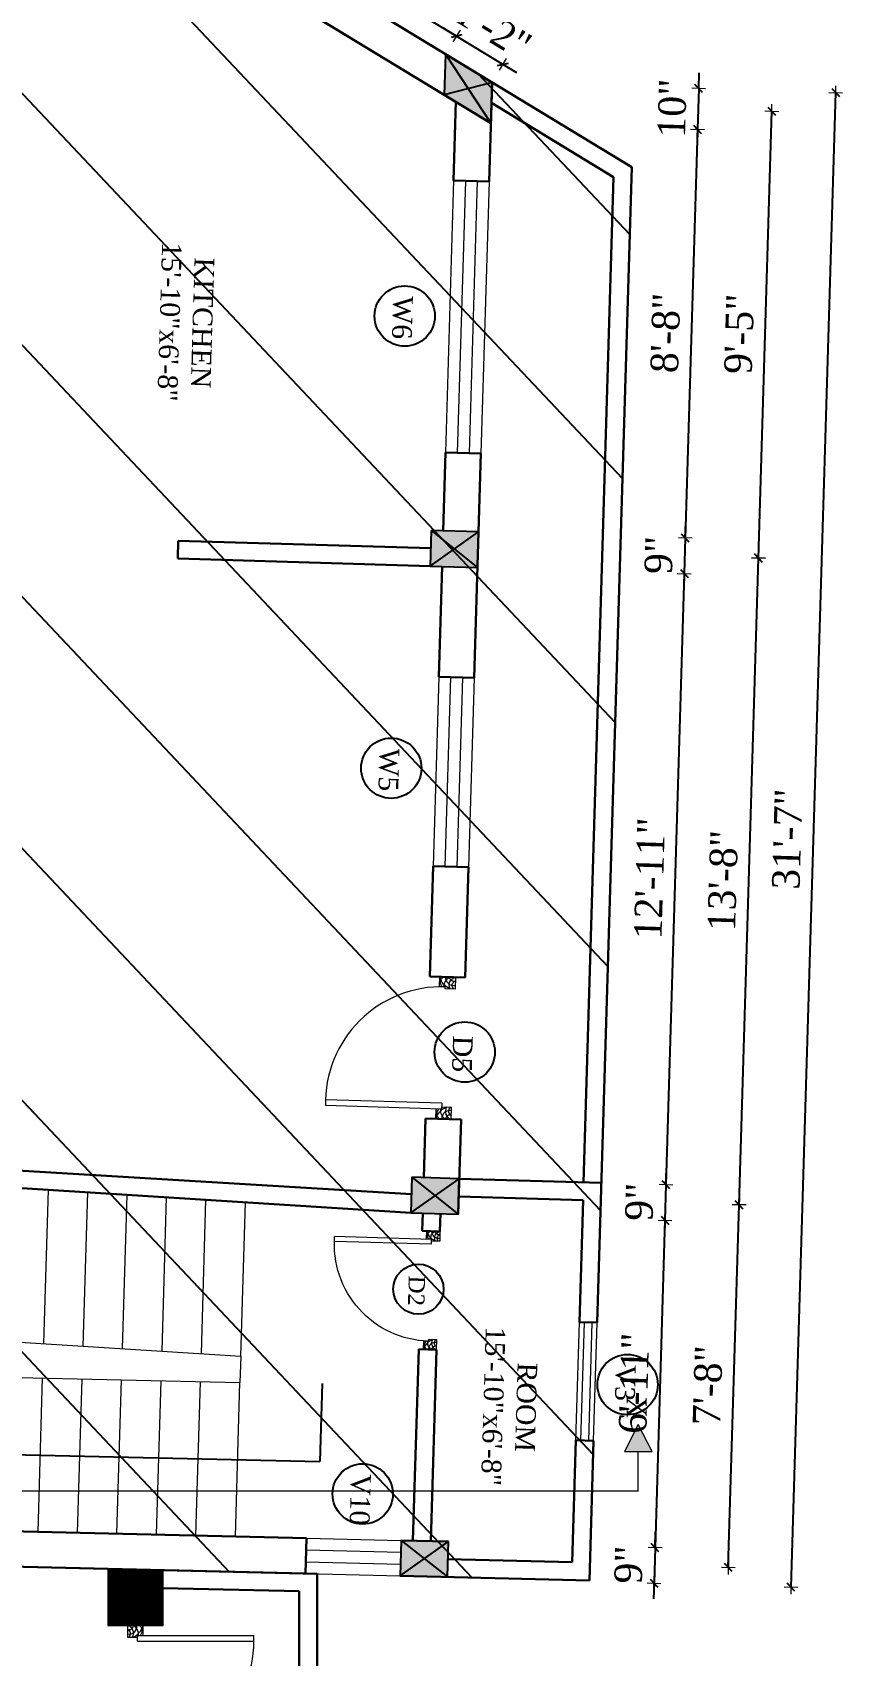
# Model space of a CAD drawing. Header units: inches. Extents: x 4069 to 291496, y -47643 to 12535.
# Drawn here: x 145601.6 to 145806.8, y -23158.9 to -22747.5 of the extents above; entities that cross this region are included whole.
import ezdxf

# ---------------------------------------------------------------- set-up
doc = ezdxf.new("R2010")
doc.units = ezdxf.units.IN
doc.header["$LTSCALE"] = 5
doc.header["$MEASUREMENT"] = 0
for name, color, linetype, lineweight in [('A-WALL', 7, 'Continuous', 9), ('Dimension', 7, 'Continuous', 18), ('DOOR', 62, 'Continuous', 0), ('Dw', 2, 'Continuous', 18), ('tefriş', 30, 'Continuous', 9)]:
    doc.layers.add(name, color=color, linetype=linetype, lineweight=lineweight)
doc.layers.add('dim line', color=7, linetype='Continuous', lineweight=15, true_color=0xfab2b2)
doc.layers.add('TEXT', color=6, linetype='Continuous')
doc.layers.add('WALL', color=7, linetype='Continuous')
doc.styles.add('ordinary', font='times.ttf')
doc.dimstyles.new('Copy of 96', dxfattribs={"dimtxt": 7, "dimasz": 4, "dimexe": 0.5, "dimexo": 0.5, "dimgap": 3, "dimtad": 1, "dimdec": 1, "dimzin": 11, "dimdsep": 46, "dimlunit": 4, "dimtxsty": 'ordinary', "dimblk": 'OBLIQUE', "dimcen": 0.09, "dimse1": 1, "dimse2": 1, "dimclrt": 6, "dimazin": 0, "dimtfac": 1, "dimtdec": 1, "dimtix": 1, "dimtmove": 2, "dimatfit": 3, "dimldrblk": 'leader', "dimfxl": 0.5, "dimfxlon": 1, "dimtolj": 1, "dimtzin": 0, "dimarcsym": 0})

# ---------------------------------------------------------------- blocks, each defined once
blk = doc.blocks.new('C1a')
at = {"color": 1, "ltscale": 5}
for p, q in [((18657.75, 4625.76), (18648.75, 4625.76)), ((18648.75, 4625.76), (18648.82, 4613.76)), ((18657.82, 4613.76), (18657.75, 4625.76)), ((18648.82, 4613.76), (18657.82, 4613.76))]:
    blk.add_line(p, q, dxfattribs=at)
blk = doc.blocks.new('c2a')
at = {"color": 1, "ltscale": 5}
for p, q in [((18091.63, 4625.76), (18084.82, 4613.76)), ((18101.98, 4625.76), (18091.63, 4625.76)), ((18095.17, 4613.76), (18101.98, 4625.76)), ((18084.82, 4613.76), (18095.17, 4613.76))]:
    blk.add_line(p, q, dxfattribs=at)
blk = doc.blocks.new('A$C27B36B59')
at = {"layer": 'DOOR'}
for p, q in [((0, 4), (0, 0)), ((2.5, 4), (0, 4)), ((0, 0), (3, 0)), ((2.5, 2.5), (2.5, 4)), ((3, 2.5), (2.5, 2.5)), ((3, 0), (3, 2.5))]:
    blk.add_line(p, q, dxfattribs=at)
for centre, radius, start, end in [((-1.4, -0.54), 4.75, 22.1411, 72.838), ((1.34, 2.09), 1.64, 45.138, 144.8948), ((2.21, 0.3), 2.49, 83.3149, 152.658), ((0.13, 0.37), 2.05, 349.4875, 93.6805), ((1.96, -0.47), 2.01, 58.7447, 166.495), ((-0.06, 0.32), 1.13, 343.542, 86.947), ((2.08, -0.4), 1.17, 38.2816, 160.1519)]:
    blk.add_arc(centre, radius, start, end, dxfattribs=at)
blk = doc.blocks.new('D2')
at = {"layer": 'DOOR'}
for p, q in [((74473.95, 24047.59), (74473.95, 24018.09)), ((74473.95, 24047.59), (74475.45, 24047.59)), ((74475.45, 24047.59), (74475.45, 24018.13))]:
    blk.add_line(p, q, dxfattribs=at)
blk.add_arc((74473.95, 24047.59), 29.5, 180, 272.9146, dxfattribs=at)
at = {"layer": 'DOOR', "xscale": -1, "rotation": 180}
blk.add_blockref('A$C27B36B59', (74441.95, 24050.09), dxfattribs=at)
at = {"layer": 'DOOR', "rotation": 180}
blk.add_blockref('A$C27B36B59', (74477.95, 24050.09), dxfattribs=at)
blk = doc.blocks.new('oblique')
at = {"color": 0, "lineweight": -2}
blk.add_line((0.25, 0.25), (-0.25, -0.25), dxfattribs=at)
at = {"layer": 'dim line', "lineweight": 9}
for p, q in [((-0.4375, 0), (0.4375, 0)), ((0, 0.4375), (0, -0.4375))]:
    blk.add_line(p, q, dxfattribs=at)
blk = doc.blocks.new('*D4805')
at = {"layer": 'A-WALL', "color": 0, "lineweight": -2, "ltscale": 50, "transparency": 16777216}
blk.add_line((145529.21, -22639.06), (145709.03, -22748.38), dxfattribs=at)
at = {"layer": 'Defpoints', "color": 0, "ltscale": 50, "transparency": 16777216}
for p in [(145526.43, -22643.62), (145709.03, -22748.38), (145706.25, -22752.95)]:
    blk.add_point(p, dxfattribs=at)
at = {"layer": 'A-WALL', "color": 0, "lineweight": -2, "ltscale": 50, "transparency": 16777216, "xscale": 4, "yscale": 4, "zscale": 4}
for p, rotation in [((145529.21, -22639.06), 148.7014709242149), ((145709.03, -22748.38), 328.701470924215)]:
    blk.add_blockref('oblique', p, dxfattribs=dict(at, rotation=rotation))
at = {"layer": 'A-WALL', "color": 6, "ltscale": 50, "transparency": 16777216, "insert": (145622.53, -22688.11), "char_height": 7, "attachment_point": 5, "rotation": 328.7015, "style": 'ordinary'}
blk.add_mtext('\\A1;17\'-6"', dxfattribs=at)
blk = doc.blocks.new('_OBLIQUE')
at = {"color": 0, "linetype": 'ByBlock'}
blk.add_line((-0.5, -0.5), (0.5, 0.5), dxfattribs=at)
blk = doc.blocks.new('leader')
at = {"layer": 'Dimension'}
for p, q in [((0, -4.33), (0, 4.33)), ((-4.42, 0), (4.42, 0))]:
    blk.add_line(p, q, dxfattribs=at)
blk = doc.blocks.new('*D4806')
at = {"layer": 'A-WALL', "color": 0, "lineweight": -2, "ltscale": 50, "transparency": 16777216}
for p, q in [((145709.03, -22748.38), (145705.61, -22746.3)), ((145709.03, -22748.38), (145720.82, -22755.55)), ((145720.82, -22755.55), (145724.24, -22757.63))]:
    blk.add_line(p, q, dxfattribs=at)
at = {"layer": 'Defpoints', "color": 0, "ltscale": 50, "transparency": 16777216}
for p in [(145706.25, -22752.95), (145720.82, -22755.55), (145718.04, -22760.12)]:
    blk.add_point(p, dxfattribs=at)
at = {"layer": 'A-WALL', "color": 0, "lineweight": -2, "ltscale": 50, "transparency": 16777216, "xscale": 4, "yscale": 4, "zscale": 4}
for p, rotation in [((145709.03, -22748.38), 328.701470924215), ((145720.82, -22755.55), 148.7014709242149)]:
    blk.add_blockref('oblique', p, dxfattribs=dict(at, rotation=rotation))
at = {"layer": 'A-WALL', "color": 6, "ltscale": 50, "transparency": 16777216, "insert": (145718.3, -22746.41), "char_height": 7, "attachment_point": 5, "rotation": 328.7015, "style": 'ordinary'}
blk.add_mtext('\\A1;1\'-2"', dxfattribs=at)
blk = doc.blocks.new('*D4807')
at = {"layer": 'A-WALL', "color": 0, "lineweight": -2, "ltscale": 50, "transparency": 16777216}
blk.add_line((145724.17, -22736.75), (145532.56, -22620.26), dxfattribs=at)
at = {"layer": 'Defpoints', "color": 0, "ltscale": 50, "transparency": 16777216}
for p in [(145532.56, -22620.26), (145520.54, -22640.04), (145712.15, -22756.53)]:
    blk.add_point(p, dxfattribs=at)
at = {"layer": 'A-WALL', "color": 0, "lineweight": -2, "ltscale": 50, "transparency": 16777216, "xscale": 4, "yscale": 4, "zscale": 4}
for p, rotation in [((145532.56, -22620.26), 148.7014709227811), ((145724.17, -22736.75), 328.701470922781)]:
    blk.add_blockref('oblique', p, dxfattribs=dict(at, rotation=rotation))
at = {"layer": 'A-WALL', "color": 6, "ltscale": 50, "transparency": 16777216, "insert": (145631.78, -22672.9), "char_height": 7, "attachment_point": 5, "rotation": 328.7015, "style": 'ordinary'}
blk.add_mtext('\\A1;18\'-8"', dxfattribs=at)
blk = doc.blocks.new('*D4809')
at = {"layer": 'A-WALL', "color": 0, "lineweight": -2, "ltscale": 50, "transparency": 16777216}
blk.add_line((145406.45, -22524.42), (145738.58, -22726.34), dxfattribs=at)
at = {"layer": 'Defpoints', "color": 0, "ltscale": 50, "transparency": 16777216}
for p in [(145385.92, -22558.19), (145738.58, -22726.34), (145718.04, -22760.12)]:
    blk.add_point(p, dxfattribs=at)
at = {"layer": 'A-WALL', "color": 0, "lineweight": -2, "ltscale": 50, "transparency": 16777216, "xscale": 4, "yscale": 4, "zscale": 4}
for p, rotation in [((145406.45, -22524.42), 148.7014709227731), ((145738.58, -22726.34), 328.7014709227732)]:
    blk.add_blockref('oblique', p, dxfattribs=dict(at, rotation=rotation))
at = {"layer": 'A-WALL', "color": 6, "ltscale": 50, "transparency": 16777216, "insert": (145575.92, -22619.77), "char_height": 7, "attachment_point": 5, "rotation": 328.7015, "style": 'ordinary'}
blk.add_mtext('\\A1;32\'-5"', dxfattribs=at)
blk = doc.blocks.new('*D4810')
at = {"layer": 'A-WALL', "color": 0, "lineweight": -2, "ltscale": 50, "transparency": 16777216}
for p, q in [((145770.39, -22761.68), (145770.51, -22757.68)), ((145770.39, -22761.68), (145770.08, -22772.02)), ((145770.08, -22772.02), (145769.96, -22776.02))]:
    blk.add_line(p, q, dxfattribs=at)
at = {"layer": 'Defpoints', "color": 0, "ltscale": 50, "transparency": 16777216}
for p in [(145718.04, -22760.12), (145717.73, -22770.46), (145770.08, -22772.02)]:
    blk.add_point(p, dxfattribs=at)
at = {"layer": 'A-WALL', "color": 0, "lineweight": -2, "ltscale": 50, "transparency": 16777216, "xscale": 4, "yscale": 4, "zscale": 4}
for p, rotation in [((145770.39, -22761.68), 268.2899854284923), ((145770.08, -22772.02), 88.28998542849233)]:
    blk.add_blockref('oblique', p, dxfattribs=dict(at, rotation=rotation))
at = {"layer": 'A-WALL', "color": 6, "ltscale": 50, "transparency": 16777216, "insert": (145763.68, -22766.66), "char_height": 7, "attachment_point": 5, "rotation": 88.29, "style": 'ordinary'}
blk.add_mtext('\\A1;10"', dxfattribs=at)
blk = doc.blocks.new('*D4811')
at = {"layer": 'A-WALL', "color": 0, "lineweight": -2, "ltscale": 50, "transparency": 16777216}
blk.add_line((145770.08, -22772.02), (145766.99, -22875.63), dxfattribs=at)
at = {"layer": 'Defpoints', "color": 0, "ltscale": 50, "transparency": 16777216}
for p in [(145717.73, -22770.46), (145714.64, -22874.07), (145766.99, -22875.63)]:
    blk.add_point(p, dxfattribs=at)
at = {"layer": 'A-WALL', "color": 0, "lineweight": -2, "ltscale": 50, "transparency": 16777216, "xscale": 4, "yscale": 4, "zscale": 4}
for p, rotation in [((145770.08, -22772.02), 88.28998542889805), ((145766.99, -22875.63), 268.2899854288981)]:
    blk.add_blockref('oblique', p, dxfattribs=dict(at, rotation=rotation))
at = {"layer": 'A-WALL', "color": 6, "ltscale": 50, "transparency": 16777216, "insert": (145761.98, -22823.63), "char_height": 7, "attachment_point": 5, "rotation": 88.29, "style": 'ordinary'}
blk.add_mtext('\\A1;8\'-8"', dxfattribs=at)
blk = doc.blocks.new('*D4812')
at = {"layer": 'A-WALL', "color": 0, "lineweight": -2, "ltscale": 50, "transparency": 16777216}
for p, q in [((145766.99, -22875.63), (145767.11, -22871.63)), ((145766.99, -22875.63), (145766.72, -22884.62)), ((145766.72, -22884.62), (145766.6, -22888.62))]:
    blk.add_line(p, q, dxfattribs=at)
at = {"layer": 'Defpoints', "color": 0, "ltscale": 50, "transparency": 16777216}
for p in [(145714.64, -22874.07), (145714.37, -22883.06), (145766.72, -22884.62)]:
    blk.add_point(p, dxfattribs=at)
at = {"layer": 'A-WALL', "color": 0, "lineweight": -2, "ltscale": 50, "transparency": 16777216, "xscale": 4, "yscale": 4, "zscale": 4}
for p, rotation in [((145766.99, -22875.63), 268.2899854288981), ((145766.72, -22884.62), 88.28998542889808)]:
    blk.add_blockref('oblique', p, dxfattribs=dict(at, rotation=rotation))
at = {"layer": 'A-WALL', "color": 6, "ltscale": 50, "transparency": 16777216, "insert": (145760.29, -22879.93), "char_height": 7, "attachment_point": 5, "rotation": 88.29, "style": 'ordinary'}
blk.add_mtext('\\A1;9"', dxfattribs=at)
blk = doc.blocks.new('*D4813')
at = {"layer": 'A-WALL', "color": 0, "lineweight": -2, "ltscale": 50, "transparency": 16777216}
blk.add_line((145766.72, -22884.62), (145762.1, -23039.56), dxfattribs=at)
at = {"layer": 'Defpoints', "color": 0, "ltscale": 50, "transparency": 16777216}
for p in [(145714.37, -22883.06), (145709.75, -23037.99), (145762.1, -23039.56)]:
    blk.add_point(p, dxfattribs=at)
at = {"layer": 'A-WALL', "color": 0, "lineweight": -2, "ltscale": 50, "transparency": 16777216, "xscale": 4, "yscale": 4, "zscale": 4}
for p, rotation in [((145766.72, -22884.62), 88.28998542889805), ((145762.1, -23039.56), 268.2899854288981)]:
    blk.add_blockref('oblique', p, dxfattribs=dict(at, rotation=rotation))
at = {"layer": 'A-WALL', "color": 6, "ltscale": 50, "transparency": 16777216, "insert": (145757.91, -22961.9), "char_height": 7, "attachment_point": 5, "rotation": 88.29, "style": 'ordinary'}
blk.add_mtext('\\A1;12\'-11"', dxfattribs=at)
blk = doc.blocks.new('*D4814')
at = {"layer": 'A-WALL', "color": 0, "lineweight": -2, "ltscale": 50, "transparency": 16777216}
for p, q in [((145762.1, -23039.56), (145762.21, -23035.56)), ((145762.1, -23039.56), (145761.83, -23048.55)), ((145761.83, -23048.55), (145761.71, -23052.55))]:
    blk.add_line(p, q, dxfattribs=at)
at = {"layer": 'Defpoints', "color": 0, "ltscale": 50, "transparency": 16777216}
for p in [(145709.75, -23037.99), (145709.48, -23046.99), (145761.83, -23048.55)]:
    blk.add_point(p, dxfattribs=at)
at = {"layer": 'A-WALL', "color": 0, "lineweight": -2, "ltscale": 50, "transparency": 16777216, "xscale": 4, "yscale": 4, "zscale": 4}
for p, rotation in [((145762.1, -23039.56), 268.2899854288981), ((145761.83, -23048.55), 88.28998542889808)]:
    blk.add_blockref('oblique', p, dxfattribs=dict(at, rotation=rotation))
at = {"layer": 'A-WALL', "color": 6, "ltscale": 50, "transparency": 16777216, "insert": (145755.39, -23043.86), "char_height": 7, "attachment_point": 5, "rotation": 88.29, "style": 'ordinary'}
blk.add_mtext('\\A1;9"', dxfattribs=at)
blk = doc.blocks.new('*D4815')
at = {"layer": 'A-WALL', "color": 0, "lineweight": -2, "ltscale": 50, "transparency": 16777216}
blk.add_line((145761.83, -23048.55), (145759.35, -23131.51), dxfattribs=at)
at = {"layer": 'Defpoints', "color": 0, "ltscale": 50, "transparency": 16777216}
for p in [(145709.48, -23046.99), (145707, -23129.95), (145759.35, -23131.51)]:
    blk.add_point(p, dxfattribs=at)
at = {"layer": 'A-WALL', "color": 0, "lineweight": -2, "ltscale": 50, "transparency": 16777216, "xscale": 4, "yscale": 4, "zscale": 4}
for p, rotation in [((145761.83, -23048.55), 88.28998542889805), ((145759.35, -23131.51), 268.2899854288981)]:
    blk.add_blockref('oblique', p, dxfattribs=dict(at, rotation=rotation))
at = {"layer": 'A-WALL', "color": 6, "ltscale": 50, "transparency": 16777216, "insert": (145754.03, -23089.84), "char_height": 7, "attachment_point": 5, "rotation": 88.29, "style": 'ordinary'}
blk.add_mtext('\\A1;6\'-11"', dxfattribs=at)
blk = doc.blocks.new('*D4816')
at = {"layer": 'A-WALL', "color": 0, "lineweight": -2, "ltscale": 50, "transparency": 16777216}
for p, q in [((145759.35, -23131.51), (145759.47, -23127.52)), ((145759.35, -23131.51), (145759.08, -23140.51)), ((145759.08, -23140.51), (145758.96, -23144.51))]:
    blk.add_line(p, q, dxfattribs=at)
at = {"layer": 'Defpoints', "color": 0, "ltscale": 50, "transparency": 16777216}
for p in [(145707, -23129.95), (145706.73, -23138.95), (145759.08, -23140.51)]:
    blk.add_point(p, dxfattribs=at)
at = {"layer": 'A-WALL', "color": 0, "lineweight": -2, "ltscale": 50, "transparency": 16777216, "xscale": 4, "yscale": 4, "zscale": 4}
for p, rotation in [((145759.35, -23131.51), 268.2899854288981), ((145759.08, -23140.51), 88.28998542889808)]:
    blk.add_blockref('oblique', p, dxfattribs=dict(at, rotation=rotation))
at = {"layer": 'A-WALL', "color": 6, "ltscale": 50, "transparency": 16777216, "insert": (145752.65, -23135.82), "char_height": 7, "attachment_point": 5, "rotation": 88.29, "style": 'ordinary'}
blk.add_mtext('\\A1;9"', dxfattribs=at)
blk = doc.blocks.new('*D4817')
at = {"layer": 'A-WALL', "color": 0, "lineweight": -2, "ltscale": 50, "transparency": 16777216}
blk.add_line((145777.88, -23136.57), (145780.63, -23044.61), dxfattribs=at)
at = {"layer": 'Defpoints', "color": 0, "ltscale": 50, "transparency": 16777216}
for p in [(145709.61, -23042.49), (145780.63, -23044.61), (145706.87, -23134.45)]:
    blk.add_point(p, dxfattribs=at)
at = {"layer": 'A-WALL', "color": 0, "lineweight": -2, "ltscale": 50, "transparency": 16777216, "xscale": 4, "yscale": 4, "zscale": 4}
for p, rotation in [((145780.63, -23044.61), 88.28998542849948), ((145777.88, -23136.57), 268.2899854284994)]:
    blk.add_blockref('oblique', p, dxfattribs=dict(at, rotation=rotation))
at = {"layer": 'A-WALL', "color": 6, "ltscale": 50, "transparency": 16777216, "insert": (145772.69, -23090.39), "char_height": 7, "attachment_point": 5, "rotation": 88.29, "style": 'ordinary'}
blk.add_mtext('\\A1;7\'-8"', dxfattribs=at)
blk = doc.blocks.new('*D4818')
at = {"layer": 'A-WALL', "color": 0, "lineweight": -2, "ltscale": 50, "transparency": 16777216}
blk.add_line((145780.63, -23044.61), (145785.52, -22880.68), dxfattribs=at)
at = {"layer": 'Defpoints', "color": 0, "ltscale": 50, "transparency": 16777216}
for p in [(145714.51, -22878.56), (145785.52, -22880.68), (145709.61, -23042.49)]:
    blk.add_point(p, dxfattribs=at)
at = {"layer": 'A-WALL', "color": 0, "lineweight": -2, "ltscale": 50, "transparency": 16777216, "xscale": 4, "yscale": 4, "zscale": 4}
for p, rotation in [((145785.52, -22880.68), 88.28998542889802), ((145780.63, -23044.61), 268.289985428898)]:
    blk.add_blockref('oblique', p, dxfattribs=dict(at, rotation=rotation))
at = {"layer": 'A-WALL', "color": 6, "ltscale": 50, "transparency": 16777216, "insert": (145776.52, -22962.45), "char_height": 7, "attachment_point": 5, "rotation": 88.29, "style": 'ordinary'}
blk.add_mtext('\\A1;13\'-8"', dxfattribs=at)
blk = doc.blocks.new('*D4819')
at = {"layer": 'A-WALL', "color": 0, "lineweight": -2, "ltscale": 50, "transparency": 16777216}
blk.add_line((145785.52, -22880.68), (145788.9, -22767.41), dxfattribs=at)
at = {"layer": 'Defpoints', "color": 0, "ltscale": 50, "transparency": 16777216}
for p in [(145717.89, -22765.29), (145788.9, -22767.41), (145714.51, -22878.56)]:
    blk.add_point(p, dxfattribs=at)
at = {"layer": 'A-WALL', "color": 0, "lineweight": -2, "ltscale": 50, "transparency": 16777216, "xscale": 4, "yscale": 4, "zscale": 4}
for p, rotation in [((145788.9, -22767.41), 88.28998542889802), ((145785.52, -22880.68), 268.289985428898)]:
    blk.add_blockref('oblique', p, dxfattribs=dict(at, rotation=rotation))
at = {"layer": 'A-WALL', "color": 6, "ltscale": 50, "transparency": 16777216, "insert": (145780.65, -22823.85), "char_height": 7, "attachment_point": 5, "rotation": 88.29, "style": 'ordinary'}
blk.add_mtext('\\A1;9\'-5"', dxfattribs=at)
blk = doc.blocks.new('*D4820')
at = {"layer": 'A-WALL', "color": 0, "lineweight": -2, "ltscale": 50, "transparency": 16777216}
blk.add_line((145805.07, -22762.71), (145793.76, -23141.55), dxfattribs=at)
at = {"layer": 'Defpoints', "color": 0, "ltscale": 50, "transparency": 16777216}
for p in [(145718.04, -22760.12), (145706.73, -23138.95), (145793.76, -23141.55)]:
    blk.add_point(p, dxfattribs=at)
at = {"layer": 'A-WALL', "color": 0, "lineweight": -2, "ltscale": 50, "transparency": 16777216, "xscale": 4, "yscale": 4, "zscale": 4}
for p, rotation in [((145805.07, -22762.71), 88.28998542889805), ((145793.76, -23141.55), 268.289985428898)]:
    blk.add_blockref('oblique', p, dxfattribs=dict(at, rotation=rotation))
at = {"layer": 'A-WALL', "color": 6, "ltscale": 50, "transparency": 16777216, "insert": (145792.85, -22951.93), "char_height": 7, "attachment_point": 5, "rotation": 88.29, "style": 'ordinary'}
blk.add_mtext('\\A1;31\'-7"', dxfattribs=at)
blk = doc.blocks.new('x-x')
at = {"ltscale": 5}
for points in [[(11364.03, -701.52), (11364.03, -694.51), (11357.15, -698.09)], [(11364.03, -1135.52), (11364.03, -1128.51), (11357.15, -1132.09)]]:
    blk.add_hatch(color=256, dxfattribs=at).paths.add_polyline_path(points)
for p, q in [((11364.03, -694.51), (11357.15, -698.09)), ((11364.03, -701.52), (11364.03, -694.51)), ((11357.15, -698.09), (11364.03, -701.52)), ((11374.13, -698.09), (11364.03, -698.09)), ((11374.13, -698.09), (11374.13, -1132.09)), ((11364.03, -1128.51), (11357.15, -1132.09)), ((11364.03, -1135.52), (11364.03, -1128.51)), ((11357.15, -1132.09), (11364.03, -1135.52)), ((11374.13, -1132.09), (11364.03, -1132.09))]:
    blk.add_line(p, q, dxfattribs=at)
at = {"layer": 'A-WALL', "color": 1, "ltscale": 5}
blk.add_line((11374.13, -1120.09), (11374.13, -1132.09), dxfattribs=at)
at = {"layer": 'TEXT', "style": 'ordinary'}
for p in [(11350.08, -700.97), (11350.08, -1134.1)]:
    blk.add_text('X', height=5, dxfattribs=at).set_placement(p)

msp = doc.modelspace()

# ---------------------------------------------------------------- hatches: boundary and pattern name
at = {"layer": 'A-WALL', "ltscale": 5}
h = msp.add_hatch(dxfattribs=at)
h.set_pattern_fill('ANSI31', color=256, angle=270)
h.set_pattern_definition([(315, (143981.97395, 1284.83793), (0.08838834765, 0.08838834765), [])])
h.paths.add_polyline_path([(145620.69509, -23137.24009), (145620.69509, -23151.24009), (145634.69509, -23151.24009), (145634.69509, -23137.24009)])
at = {"layer": 'WALL', "linetype": 'ByBlock', "ltscale": 5, "true_color": 0xf8991e}
h = msp.add_hatch(dxfattribs=at)
h.set_pattern_fill('ANSI31', color=30, scale=350, angle=268.2899854)
h.set_pattern_definition([(313.29, (148882.345, -15274.103), (31.8453, 29.99899), [])])
h.paths.add_polyline_path([(145350.54585, -22536.68776), (145753.41617, -22781.62259), (145742.71974, -23139.91094), (145332.83038, -23130.0861)])
h = msp.add_hatch(color=30, dxfattribs=at)
h.dxf.hatch_style = 1
h.paths.add_polyline_path([(145711.99211, -22761.70423), (145705.94202, -22763.29234), (145717.73335, -22770.46116)])
h.paths.add_polyline_path([(145711.99211, -22761.70423), (145717.73335, -22770.46116), (145718.04219, -22760.11611)])
h.paths.add_polyline_path([(145718.04219, -22760.11611), (145706.25087, -22752.94729), (145711.99211, -22761.70423)])
h.paths.add_polyline_path([(145711.99211, -22761.70423), (145706.25087, -22752.94729), (145705.94202, -22763.29234)])
h = msp.add_hatch(color=30, dxfattribs=at)
h.dxf.hatch_style = 1
h.paths.add_polyline_path([(145708.50871, -22878.38421), (145702.64567, -22873.70717), (145702.3771, -22882.70316)])
h.paths.add_polyline_path([(145702.3771, -22882.70316), (145714.37176, -22883.06125), (145708.50871, -22878.38421)])
h.paths.add_polyline_path([(145708.50871, -22878.38421), (145714.37176, -22883.06125), (145714.64033, -22874.06526)])
h.paths.add_polyline_path([(145714.64033, -22874.06526), (145702.64567, -22873.70717), (145708.50871, -22878.38421)])
h = msp.add_hatch(color=30, dxfattribs=at)
h.dxf.hatch_style = 1
h.paths.add_polyline_path([(145703.6148, -23042.31117), (145697.75175, -23037.63413), (145697.48319, -23046.63013)])
h.paths.add_polyline_path([(145697.48319, -23046.63013), (145709.47784, -23046.98822), (145703.6148, -23042.31117)])
h.paths.add_polyline_path([(145703.6148, -23042.31117), (145709.47784, -23046.98822), (145709.74641, -23037.99222)])
h.paths.add_polyline_path([(145709.74641, -23037.99222), (145697.75175, -23037.63413), (145703.6148, -23042.31117)])
h = msp.add_hatch(color=30, dxfattribs=at)
h.dxf.hatch_style = 1
h.paths.add_polyline_path([(145694.73561, -23138.66301), (145700.86833, -23134.30709), (145695.00419, -23129.66685)])
h.paths.add_polyline_path([(145694.73561, -23138.66301), (145706.73247, -23138.94733), (145700.86833, -23134.30709)])
h.paths.add_polyline_path([(145706.73247, -23138.94733), (145707.00104, -23129.95117), (145700.86833, -23134.30709)])
h.paths.add_polyline_path([(145700.86833, -23134.30709), (145707.00104, -23129.95117), (145695.00419, -23129.66685)])

# ---------------------------------------------------------------- linework, layer by layer
at = {"color": 1, "ltscale": 5}
for p, q in [((145706.25087, -22752.94729), (145717.73335, -22770.46116)), ((145718.04219, -22760.11611), (145705.94202, -22763.29234)), ((145702.3771, -22882.70316), (145714.64033, -22874.06526)), ((145702.64567, -22873.70717), (145714.37176, -22883.06125)), ((145697.75175, -23037.63413), (145709.47784, -23046.98822)), ((145697.48319, -23046.63013), (145709.74641, -23037.99222)), ((145645.54844, -23043.67086), (145645.56966, -23043.33645)), ((145694.73561, -23138.66301), (145707.00104, -23129.95117)), ((145695.00419, -23129.66685), (145706.73247, -23138.94733))]:
    msp.add_line(p, q, dxfattribs=at)
at = {"layer": 'A-WALL', "lineweight": 30}
for p, q in [((145350.54585, -22536.68776), (145753.41617, -22781.62259)), ((145582.6244, -22688.31838), (145717.73335, -22770.46116)), ((145717.2926, -22785.22455), (145718.04219, -22760.11611)), ((145708.29661, -22784.95598), (145708.88985, -22765.08455)), ((145717.88777, -22765.28864), (145748.84, -22784.1068)), ((145744.67391, -23074.45386), (145753.41617, -22781.62259)), ((145708.29661, -22784.95598), (145717.2926, -22785.22455)), ((145741.23238, -23038.93221), (145748.84, -22784.1068)), ((145705.64433, -22873.79669), (145706.23758, -22853.92525)), ((145706.23758, -22853.92525), (145715.23357, -22854.19382)), ((145713.53621, -22911.04878), (145715.23357, -22854.19382)), ((145638.4056, -22880.79334), (145638.53989, -22876.29534)), ((145702.51139, -22878.20516), (145638.53989, -22876.29534)), ((145702.3771, -22882.70316), (145638.4056, -22880.79334)), ((145704.54022, -22910.78021), (145705.37577, -22882.79268)), ((145704.54022, -22910.78021), (145713.53621, -22911.04878)), ((145702.27231, -22986.74637), (145703.10785, -22958.75884)), ((145703.10785, -22958.75884), (145712.10385, -22959.02741)), ((145711.2683, -22987.01494), (145712.10385, -22959.02741)), ((145702.27231, -22986.74637), (145711.2683, -22987.01494)), ((145700.75042, -23037.72366), (145701.19803, -23022.73034)), ((145701.19803, -23022.73034), (145710.19402, -23022.9989)), ((145709.47784, -23046.98822), (145710.19402, -23022.9989)), ((145697.62292, -23041.94961), (145579.78263, -23034.8389)), ((145697.48319, -23046.63013), (145579.65379, -23039.15438)), ((145709.74641, -23037.99222), (145745.73038, -23039.0665)), ((145709.61213, -23042.49022), (145741.0981, -23043.43021)), ((145740.17592, -23074.31958), (145741.0981, -23043.43021)), ((145700.34756, -23051.21764), (145700.48185, -23046.71965)), ((145704.84556, -23051.35193), (145704.97985, -23046.85393)), ((145704.84556, -23051.35193), (145700.34756, -23051.21764)), ((145740.17592, -23074.31958), (145744.67391, -23074.45386)), ((145698.0034, -23129.73793), (145699.45237, -23081.20308)), ((145703.95037, -23081.33737), (145699.45237, -23081.20308)), ((145702.50222, -23129.84455), (145703.95037, -23081.33737)), ((145738.35851, -23135.19558), (145739.28069, -23104.30622)), ((145739.28069, -23104.30622), (145743.77869, -23104.4405)), ((145742.72305, -23139.80028), (145743.77869, -23104.4405)), ((145565.03822, -23126.58674), (145671.01047, -23129.09822)), ((145671.01047, -23129.09822), (145670.7419, -23138.09438)), ((145695.00419, -23129.66685), (145707.00104, -23129.95117)), ((145441.41276, -23132.65943), (145670.7419, -23138.09438)), ((145634.69509, -23137.24009), (145553.78352, -23135.32254)), ((145706.86676, -23134.44925), (145738.35851, -23135.19558)), ((145634.69509, -23137.24009), (145673.69509, -23138.16437)), ((145673.69509, -23138.16437), (145673.69509, -23219.12636)), ((145694.73561, -23138.66301), (145742.72305, -23139.80028)), ((145634.69509, -23141.74136), (145669.19509, -23142.55898)), ((145669.19509, -23142.55898), (145669.19509, -23223.62636))]:
    msp.add_line(p, q, dxfattribs=at)
at = {"layer": 'A-WALL', "ltscale": 5}
msp.add_lwpolyline([(145620.69509, -23137.24009), (145620.69509, -23151.24009), (145634.69509, -23151.24009), (145634.69509, -23137.24009)], close=True, dxfattribs=at)
at = {"layer": 'Dw', "color": 3}
for p, q in [((145708.29661, -22784.95598), (145706.23758, -22853.92525)), ((145711.29527, -22785.04551), (145709.23625, -22854.01478)), ((145714.29393, -22785.13503), (145712.23491, -22854.1043)), ((145717.2926, -22785.22455), (145715.23357, -22854.19382)), ((145704.54022, -22910.78021), (145703.10785, -22958.75884)), ((145707.53888, -22910.86974), (145706.10652, -22958.84836)), ((145710.53755, -22910.95926), (145709.10518, -22958.93788)), ((145713.53621, -22911.04878), (145712.10385, -22959.02741)), ((145739.28069, -23104.30622), (145740.17592, -23074.31958)), ((145740.53013, -23104.34352), (145741.42536, -23074.35688)), ((145742.52924, -23104.4032), (145743.42447, -23074.41656)), ((145743.77869, -23104.4405), (145744.67391, -23074.45386)), ((145670.91172, -23132.09672), (145694.90544, -23132.66535)), ((145671.01047, -23129.09822), (145695.00419, -23129.66685)), ((145670.84064, -23135.09588), (145694.83436, -23135.66451)), ((145670.76957, -23138.09503), (145694.76328, -23138.66367))]:
    msp.add_line(p, q, dxfattribs=at)
at = {"layer": 'tefriş', "ltscale": 5}
for p, q in [((145604.50854, -23079.78777), (145605.67234, -23040.80514)), ((145614.43802, -23080.41775), (145615.60182, -23041.43512)), ((145624.4572, -23081.05343), (145625.621, -23042.07079)), ((145634.43153, -23081.68625), (145635.59533, -23042.70362)), ((145644.40586, -23082.31908), (145645.56966, -23043.33645)), ((145654.38019, -23082.9519), (145655.54399, -23043.96927)), ((145594.46694, -23079.15068), (145654.38019, -23082.9519)), ((145654.38019, -23082.9519), (145654.17905, -23089.68911)), ((145594.19401, -23088.2675), (145654.17905, -23089.68911)), ((145603.02721, -23127.48706), (145604.19101, -23088.50442)), ((145613.02422, -23127.72398), (145614.18801, -23088.74135)), ((145623.02311, -23127.96095), (145624.18691, -23088.97831)), ((145633.01822, -23128.19782), (145634.18202, -23089.21519)), ((145643.01523, -23128.43475), (145644.17903, -23089.45211)), ((145653.01526, -23128.67174), (145654.17905, -23089.68911))]:
    msp.add_line(p, q, dxfattribs=at)
at = {"layer": 'TEXT'}
for centre, radius in [((145695.91592, -22819.35158), 7.64038), ((145692.49464, -22933.95088), 7.64038), ((145711.12419, -23005.90359), 7.64038), ((145699.39498, -23066.00043), 6.36673), ((145752.36799, -23090.19551), 7.64038), ((145685.27715, -23117.90144), 7.64038)]:
    msp.add_circle(centre, radius, dxfattribs=at)
at = {"layer": 'WALL', "color": 2, "linetype": 'ByBlock', "ltscale": 5}
for p in [(145675.01774, -23089.8729), (145581.26475, -23107.58557)]:
    msp.add_line(p, (145674.42659, -23109.67407), dxfattribs=at)
for points in [[(145706.25087, -22752.94729), (145705.94202, -22763.29234), (145717.73335, -22770.46116), (145718.04219, -22760.11611)], [(145702.64567, -22873.70717), (145702.3771, -22882.70316), (145714.37176, -22883.06125), (145714.64033, -22874.06526)], [(145697.75175, -23037.63413), (145697.48319, -23046.63013), (145709.47784, -23046.98822), (145709.74641, -23037.99222)], [(145707.00104, -23129.95117), (145695.00419, -23129.66685), (145694.73561, -23138.66301), (145706.73247, -23138.94733)]]:
    msp.add_lwpolyline(points, close=True, dxfattribs=at)

# ---------------------------------------------------------------- block references
at = {"layer": 'A-WALL', "color": 1, "rotation": 270}
msp.add_blockref('x-x', (146453.13653, -11743.10715), dxfattribs=at)
at = {"layer": 'WALL', "color": 2, "linetype": 'ByBlock', "ltscale": 5, "rotation": 268.2899854285037}
for name, p in [('c2a', (141634.21464, -4538.503)), ('C1a', (141639.79826, -4351.4739))]:
    msp.add_blockref(name, p, dxfattribs=at)
at = {"layer": 'WALL', "color": 2, "linetype": 'ByBlock'}
for p, rotation in [((123890.81081, 52139.53645), 268.2899854285037), ((169675.783, -97629.19132), 89.99999999999999)]:
    msp.add_blockref('D2', p, dxfattribs=dict(at, rotation=rotation))
at = {"layer": 'WALL', "color": 2, "linetype": 'ByBlock', "xscale": -0.8332999999984169, "yscale": 0.8333000000002357, "zscale": 0.8333, "rotation": 268.2899854285037}
msp.add_blockref('D2', (123820.82883, -84488.14904), dxfattribs=at)

# ---------------------------------------------------------------- texts
at = {"layer": 'TEXT', "style": 'ordinary'}
for s, height, rotation, p in [('W6', 5, 268.2903735, (145693.00336, -22814.22939)), ('W5', 5, 268.2903735, (145689.58208, -22928.82869)), ('D5', 5, 268.2895973, (145708.18378, -23001.71598)), ('D2', 4.1665, 268.2895973, (145696.94473, -23062.51089)), ('V3', 5, 268.2903735, (145749.45543, -23085.07331)), ('V10', 5, 268.2903735, (145682.36458, -23112.77925))]:
    msp.add_text(s, height=height, rotation=rotation, dxfattribs=at).set_placement(p)
at = {"layer": 'TEXT', "char_height": 5, "attachment_point": 8, "rotation": 268.2895973, "style": 'ordinary'}
for s, insert in [('KITCHEN\\P15\'-10"x6\'-8"', (145633.80015, -22820.74535)), ('ROOM\\P15\'-10"x6\'-8"', (145715.78554, -23095.60427))]:
    msp.add_mtext_dynamic_manual_height_columns(s, width=101.5687276, gutter_width=1720.71691, heights=[0], dxfattribs=dict(at, insert=insert))

# ---------------------------------------------------------------- dimensions: what is measured, and where the dimension line sits
at = {"layer": 'A-WALL', "ltscale": 50}
for p1, p2, distance, picture, middle in [((145385.91983, -22558.19423), (145718.04219, -22760.11611), 39.52759, '*D4809', (145575.92368, -22619.77413)), ((145712.14653, -22756.5317), (145520.53747, -22640.03831), -23.15088, '*D4807', (145631.77701, -22672.8974)), ((145718.04219, -22760.11611), (145717.73335, -22770.46116), 52.37244, '*D4810', (145763.67925, -22766.65571)), ((145706.86676, -23134.44925), (145709.61213, -23042.49022), -71.04877, '*D4817', (145772.68884, -23090.39382))]:
    dim = msp.add_aligned_dim(p1=p1, p2=p2, distance=distance, dimstyle='Copy of 96', override={"dimdec": 0, "dimblk": 'oblique', "dimtdec": 0, "dimarcsym": 1}, dxfattribs=at)
    dim.commit()
    dim.dimension.update_dxf_attribs({"geometry": picture, "text_midpoint": middle})
for base, p1, p2, angle, picture, middle in [((145709.02598, -22748.38277), (145526.43314, -22643.62272), (145706.25087, -22752.94729), 148.7014709, '*D4805', (145622.53055, -22688.10604)), ((145720.81731, -22755.55159), (145706.25087, -22752.94729), (145718.04219, -22760.11611), 148.7014709, '*D4806', (145718.29837, -22746.41311)), ((145793.75952, -23141.54546), (145718.04219, -22760.11611), (145706.73247, -23138.94733), 268.2899854, '*D4820', (145792.84665, -22951.93377)), ((145788.9049, -22767.4088), (145714.50604, -22878.56326), (145717.88777, -22765.28864), 268.2899854, '*D4819', (145780.64631, -22823.85004)), ((145766.98944, -22875.6281), (145717.73335, -22770.46116), (145714.64033, -22874.06526), 88.2899854, '*D4811', (145761.97831, -22823.63028)), ((145766.72087, -22884.6241), (145714.64033, -22874.06526), (145714.37176, -22883.06125), 88.2899854, '*D4812', (145760.28743, -22879.93003)), ((145785.52317, -22880.68342), (145709.61213, -23042.49022), (145714.50604, -22878.56326), 268.2899854, '*D4818', (145776.51857, -22962.45113)), ((145762.09553, -23039.55507), (145714.37176, -22883.06125), (145709.74641, -23037.99222), 88.2899854, '*D4813', (145757.91109, -22961.89562)), ((145761.82696, -23048.55106), (145709.74641, -23037.99222), (145709.47784, -23046.98822), 88.2899854, '*D4814', (145755.39351, -23043.85699)), ((145759.35016, -23131.51401), (145709.47784, -23046.98822), (145707.00104, -23129.95117), 88.2899854, '*D4815', (145754.03092, -23089.83676)), ((145759.08159, -23140.51017), (145707.00104, -23129.95117), (145706.73247, -23138.94733), 88.2899854, '*D4816', (145752.64814, -23135.81602))]:
    dim = msp.add_linear_dim(base=base, p1=p1, p2=p2, angle=angle, dimstyle='Copy of 96', override={"dimdec": 0, "dimblk": 'oblique', "dimtdec": 0, "dimarcsym": 1}, dxfattribs=at)
    dim.commit()
    dim.dimension.update_dxf_attribs({"geometry": picture, "text_midpoint": middle})

doc.saveas('drawing.dxf')
